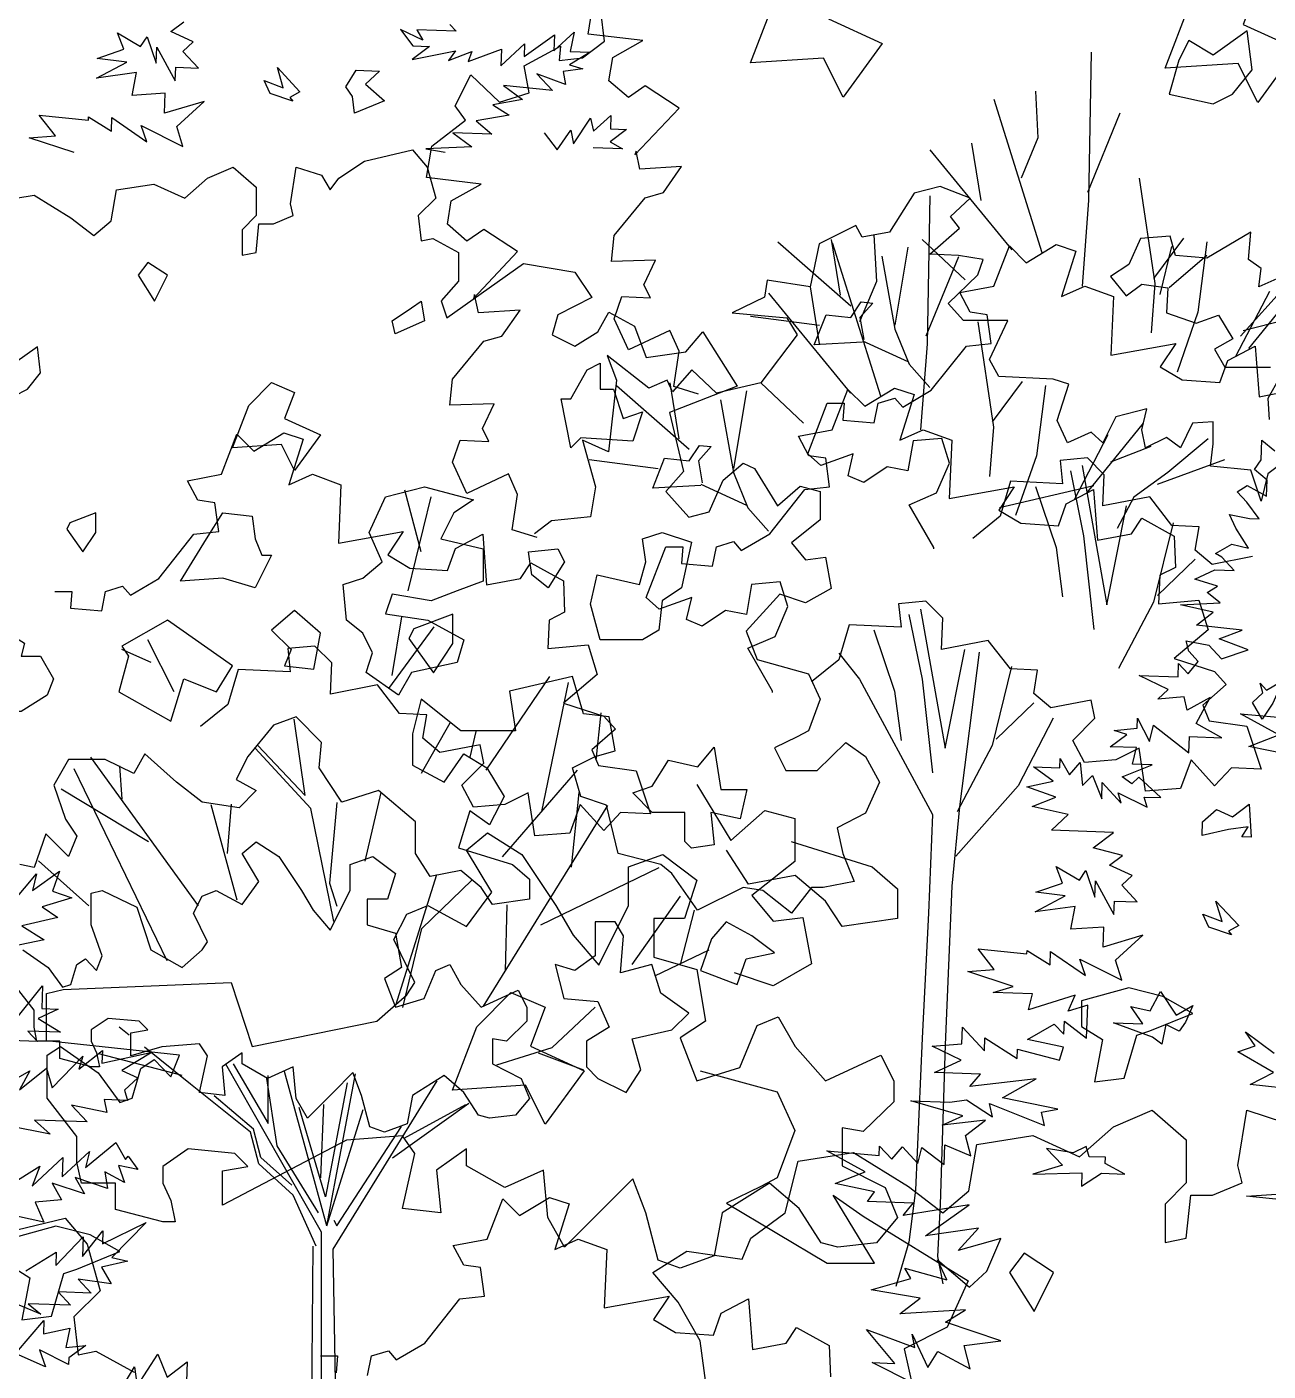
# Model space of a CAD drawing. Header units: inches. Extents: x 11.9 to 85.3, y 21.1 to 37.4.
# Drawn here: x 58.622 to 59.074, y 23.2808 to 23.7703 of the extents above; entities that cross this region are included whole.
import ezdxf

# ---------------------------------------------------------------- set-up
doc = ezdxf.new("R2010")
doc.units = ezdxf.units.IN
doc.header["$MEASUREMENT"] = 0
doc.layers.add('CAY', color=94, linetype='Continuous')
doc.layers.add('CAY-3', color=61, linetype='Continuous')

# ---------------------------------------------------------------- blocks, each defined once
blk = doc.blocks.new('A$C76451831')
at = {"layer": 'CAY'}
for p, q in [((3573, 1752.2), (3604.2, 1765.7)), ((3604.2, 1765.7), (3631.9, 1741.6)), ((3673.8, 1720.9), (3680.9, 1765.7)), ((3680.9, 1765.7), (3711.5, 1755.7)), ((3462.1, 1738), (3507.5, 1745.1)), ((3507.5, 1745.1), (3545.3, 1728)), ((3545.3, 1728), (3573, 1752.2)), ((3455.6, 1700.3), (3462.1, 1738)), ((3631.9, 1741.6), (3631.9, 1706.7)), ((3306.5, 1682.6), (3317.1, 1724.4)), ((3317.1, 1724.4), (3361.9, 1731.5)), ((3361.9, 1731.5), (3406.7, 1703.8)), ((3677.3, 1706.7), (3673.8, 1720.9)), ((3406.7, 1703.8), (3434.4, 1682.6)), ((3631.9, 1706.7), (3614.8, 1689.6)), ((3653.2, 1696.7), (3677.3, 1706.7)), ((3434.4, 1682.6), (3455.6, 1700.3)), ((3631.9, 1661.9), (3635.5, 1696.7)), ((3635.5, 1696.7), (3653.2, 1696.7)), ((3278.8, 1661.9), (3306.5, 1682.6)), ((3614.8, 1689.6), (3614.8, 1658.4)), ((2664.3, 1664.1), (2722.6, 1678.3)), ((2722.6, 1678.3), (2740.3, 1657)), ((3271.7, 1644.8), (3278.8, 1661.9)), ((3614.8, 1658.4), (3631.9, 1661.9)), ((2740.3, 1657), (2750.9, 1619.3)), ((3199.2, 1634.2), (3226.9, 1651.3)), ((3226.9, 1651.3), (3271.7, 1644.8)), ((3219.8, 1610), (3199.2, 1634.2)), ((2750.9, 1619.3), (2729.7, 1598.1)), ((3237.5, 1578.7), (3219.8, 1610)), ((2729.7, 1598.1), (2733.2, 1567.4)), ((2733.2, 1567.4), (2747.4, 1570.3)), ((2747.4, 1570.3), (2778.6, 1553.2)), ((3244, 1530.4), (3237.5, 1578.7)), ((4525.1, 1393.7), (4535.8, 1401.5)), ((4751.5, 1399.4), (4756.7, 1393.8)), ((4487, 1379.2), (4482, 1392.5)), ((4482, 1392.5), (4500.7, 1381.4)), ((4500.7, 1381.4), (4505.9, 1389.4)), ((4505.9, 1389.4), (4513.4, 1367.9)), ((4543.4, 1385.4), (4525.1, 1393.7)), ((4535, 1377.5), (4543.4, 1385.4)), ((4711.4, 1395.4), (4721.4, 1381.9)), ((4729.7, 1386.6), (4711.4, 1395.4)), ((4724.6, 1394.9), (4729.7, 1386.6)), ((4756.7, 1393.8), (4724.6, 1394.9)), ((4811.7, 1373.3), (4836.3, 1391)), ((4835.9, 1377.9), (4852.3, 1393.2)), ((4836.3, 1391), (4835.9, 1377.9)), ((4852.3, 1393.2), (4849, 1377.4)), ((4465.5, 1371.8), (4487, 1379.2)), ((4513.4, 1367.9), (4513.8, 1381)), ((4513.8, 1381), (4528.7, 1353.7)), ((4547.7, 1363.9), (4535, 1377.5)), ((4735, 1381.4), (4721, 1371)), ((4721, 1371), (4756.1, 1378)), ((4721.4, 1381.9), (4735, 1381.4)), ((4756.1, 1378), (4750.4, 1370)), ((4750.4, 1370), (4769.3, 1377.5)), ((4766.3, 1369.4), (4793.3, 1379.4)), ((4769.3, 1377.5), (4766.3, 1369.4)), ((4792.9, 1365.8), (4812.1, 1383.7)), ((4793.3, 1379.4), (4792.9, 1365.8)), ((4812.1, 1383.7), (4811.7, 1373.3)), ((4865.3, 1376.9), (4848.6, 1366.6)), ((4849, 1377.4), (4865.3, 1376.9)), ((4464.9, 1355.9), (4489.4, 1368.7)), ((4489.4, 1368.7), (4465.5, 1371.8)), ((4528.7, 1353.7), (4529.1, 1364.6)), ((4529.1, 1364.6), (4547.7, 1363.9)), ((4859.4, 1363.5), (4843.5, 1361.3)), ((4848.6, 1366.6), (4859.4, 1363.5)), ((4497.2, 1360.3), (4464.9, 1355.9)), ((4493.9, 1341.8), (4497.2, 1360.3)), ((4822.1, 1359.3), (4834.8, 1345.7)), ((4845.4, 1350.8), (4822.1, 1359.3)), ((4843.5, 1361.3), (4845.4, 1350.8)), ((4520.7, 1343.6), (4493.9, 1341.8)), ((4520.1, 1327.3), (4520.7, 1343.6)), ((4834.8, 1345.7), (4795, 1349.9)), ((4795, 1349.9), (4810.5, 1338.4)), ((4552.2, 1337), (4520.1, 1327.3)), ((4530.1, 1316.5), (4552.2, 1337)), ((4810.5, 1338.4), (4786.3, 1334.3)), ((4786.3, 1334.3), (4799.6, 1325.7)), ((4431.5, 1309.1), (4418.5, 1325.8)), ((4418.5, 1325.8), (4458.3, 1321.7)), ((4458.3, 1321.7), (4458.4, 1324.4)), ((4458.4, 1324.4), (4477, 1312.9)), ((4477, 1312.9), (4477.4, 1323.8)), ((4477.4, 1323.8), (4505.7, 1304.2)), ((4799.6, 1325.7), (4772.7, 1321.2)), ((4772.7, 1321.2), (4785.5, 1310.3)), ((4851.8, 1302.5), (4865.7, 1323.4)), ((4865.7, 1323.4), (4868.1, 1312.9)), ((4868.1, 1312.9), (4882.1, 1325.5)), ((4882.1, 1325.5), (4881.7, 1314.6)), ((4410.2, 1307.5), (4431.5, 1309.1)), ((4501.2, 1317.5), (4535, 1300.5)), ((4505.7, 1304.2), (4501.2, 1317.5)), ((4535, 1300.5), (4530.1, 1316.5)), ((4753.8, 1311.4), (4769.3, 1300)), ((4785.5, 1310.3), (4753.8, 1311.4)), ((4828.1, 1311.5), (4838.5, 1297.6)), ((4838.5, 1297.6), (4849.5, 1313.5)), ((4849.5, 1313.5), (4851.8, 1302.5)), ((4894.8, 1314.2), (4881.4, 1304.2)), ((4881.7, 1314.6), (4894.8, 1314.2)), ((4446.9, 1295.4), (4410.2, 1307.5)), ((4682.3, 1288.4), (4721.2, 1297.8)), ((4721.2, 1297.8), (4733, 1283.7)), ((4769.3, 1300), (4732.1, 1298.6)), ((4732.1, 1298.6), (4747.8, 1295.7)), ((4891.6, 1298.4), (4867.6, 1299.3)), ((4881.4, 1304.2), (4891.6, 1298.4)), ((4661.5, 1274.6), (4682.3, 1288.4)), ((4554.9, 1274.6), (4575.8, 1283.7)), ((4575.8, 1283.7), (4594.3, 1267.5)), ((4622.2, 1253.8), (4626.9, 1283.7)), ((4626.9, 1283.7), (4647.3, 1277)), ((4647.3, 1277), (4654.4, 1265.2)), ((4733, 1283.7), (4740.1, 1258.5)), ((4476.7, 1240), (4481, 1265.2)), ((4481, 1265.2), (4511.3, 1269.9)), ((4511.3, 1269.9), (4536.5, 1258.5)), ((4536.5, 1258.5), (4554.9, 1274.6)), ((4594.3, 1267.5), (4594.3, 1244.3)), ((4654.4, 1265.2), (4661.5, 1274.6)), ((4384.3, 1256.1), (4414.2, 1260.8)), ((4414.2, 1260.8), (4444.1, 1242.4)), ((4740.1, 1258.5), (4725.9, 1244.3)), ((4594.3, 1244.3), (4582.9, 1232.9)), ((4608.4, 1237.6), (4624.5, 1244.3)), ((4624.5, 1244.3), (4622.2, 1253.8)), ((4725.9, 1244.3), (4728.3, 1223.9)), ((4444.1, 1242.4), (4462.6, 1228.2)), ((4462.6, 1228.2), (4476.7, 1240)), ((4582.9, 1232.9), (4582.9, 1212.1)), ((4594.3, 1214.4), (4596.6, 1237.6)), ((4596.6, 1237.6), (4608.4, 1237.6)), ((4728.3, 1223.9), (4737.7, 1225.8)), ((4737.7, 1225.8), (4758.6, 1214.4)), ((4582.9, 1212.1), (4594.3, 1214.4)), ((4758.6, 1214.4), (4758.6, 1191.2)), ((5192.6, 1187), (5205.3, 1219.7)), ((5205.3, 1219.7), (5219, 1206)), ((5219, 1206), (5243.2, 1220.8)), ((5243.2, 1220.8), (5259.1, 1215.5)), ((5259.1, 1215.5), (5247.5, 1178.6)), ((4749.1, 1161.4), (4811.2, 1205.4)), ((4811.2, 1205.4), (4852.9, 1198.3)), ((4758.6, 1191.2), (4744.4, 1175.1)), ((4852.9, 1198.3), (4866.7, 1177.9)), ((4866.7, 1177.9), (4839.1, 1163.7)), ((5165.2, 1181.8), (5192.6, 1187)), ((5173.6, 1165.9), (5165.2, 1181.8)), ((5247.5, 1178.6), (5266.4, 1187)), ((5266.4, 1187), (5289.7, 1178.6)), ((5289.7, 1178.6), (5287.5, 1131.1)), ((4744.4, 1175.1), (4749.1, 1161.4)), ((4839.1, 1163.7), (4834.4, 1147.6)), ((4871.4, 1149.9), (4880.4, 1166.1)), ((4880.4, 1166.1), (4901.2, 1154.7)), ((5187.3, 1163.8), (5173.6, 1165.9)), ((5190.5, 1140.6), (5187.3, 1163.8)), ((4834.4, 1147.6), (4852.9, 1138.5)), ((4852.9, 1138.5), (4871.4, 1149.9)), ((4901.2, 1154.7), (4910.7, 1129.1)), ((4942.9, 1133.8), (4956.7, 1149.9)), ((4956.7, 1149.9), (4984.6, 1105.9)), ((5142, 1102.7), (5170.5, 1138.5)), ((5170.5, 1138.5), (5190.5, 1140.6)), ((5287.5, 1131.1), (5340.3, 1140.6)), ((5340.3, 1140.6), (5327.6, 1121.6)), ((5382.5, 1126.9), (5404.6, 1138.5)), ((5404.6, 1138.5), (5407.8, 1097.4)), ((4910.7, 1129.1), (4942.9, 1133.8)), ((5376.1, 1109), (5382.5, 1126.9)), ((5327.6, 1121.6), (5345.5, 1111.1)), ((4984.6, 1105.9), (4929.6, 1084.7)), ((5118.8, 1089), (5142, 1102.7)), ((5345.5, 1111.1), (5376.1, 1109)), ((5407.8, 1097.4), (5435.2, 1102.7)), ((5057.6, 1092.1), (5071.3, 1092.1)), ((5071.3, 1092.1), (5070.3, 1078.4)), ((5095.6, 1076.3), (5098.8, 1092.1)), ((5098.8, 1092.1), (5112.5, 1096.3)), ((5112.5, 1096.3), (5118.8, 1089)), ((4929.6, 1084.7), (4941, 1036.7)), ((5070.3, 1078.4), (5095.6, 1076.3)), ((5409.5, 1046.3), (5410, 1062.2)), ((5410, 1062.2), (5420.6, 1053.6)), ((5268.6, 1047.8), (5246.4, 1045.7)), ((5282.3, 1034.1), (5268.6, 1047.8)), ((4941, 1036.7), (4926.8, 1020.6)), ((4973.2, 1029.6), (4989.3, 1043.4)), ((4989.3, 1043.4), (4998.7, 1039.1)), ((4998.7, 1039.1), (5017.2, 1008.8)), ((5246.4, 1045.7), (5248.5, 1026.7)), ((5404.2, 1038.3), (5409.5, 1046.3)), ((5414.3, 1029.8), (5404.2, 1038.3)), ((4961.8, 1004.1), (4973.2, 1029.6)), ((5206.3, 1028.8), (5197.9, 1000.4)), ((5248.5, 1026.7), (5206.3, 1028.8)), ((5281.2, 1008.8), (5282.3, 1034.1)), ((5390, 1020.2), (5398.3, 1025.4)), ((5398.3, 1025.4), (5413.9, 1016.7)), ((5413.9, 1016.7), (5414.3, 1029.8)), ((4728.3, 971.5), (4715.1, 1021.6)), ((4717.8, 939.8), (4736.3, 1016.3)), ((4926.8, 1020.6), (4945.3, 999.7)), ((5017.2, 1008.8), (5035.7, 1024.9)), ((5035.7, 1024.9), (5051.8, 1020.6)), ((5051.8, 1020.6), (5051.8, 997.4)), ((5273.8, 1025), (5197.2, 1007.3)), ((5319.2, 1016.2), (5281.2, 1008.8)), ((5337.1, 993), (5319.2, 1016.2)), ((5397.8, 1011.8), (5390, 1020.2)), ((4945.3, 999.7), (4961.8, 1004.1)), ((5407.8, 998.3), (5397.8, 1011.8)), ((5051.8, 997.4), (5028.6, 978.9)), ((5197.9, 1000.4), (5175.7, 982.4)), ((5359.3, 991.9), (5337.1, 993)), ((5389, 990.8), (5383.9, 1001.9)), ((5383.9, 1001.9), (5400.1, 998.6)), ((5400.1, 998.6), (5407.8, 998.3)), ((5356.1, 972.9), (5359.3, 991.9)), ((5399.3, 974.6), (5389, 990.8)), ((5028.6, 978.9), (5040, 965.1)), ((5369.8, 961.3), (5356.1, 972.9)), ((5372.4, 970.1), (5385.8, 977.8)), ((5385.8, 977.8), (5399.3, 974.6)), ((5040, 965.1), (5056.1, 967.1)), ((5056.1, 967.1), (5060.8, 941.9)), ((5402.5, 967.7), (5369.8, 961.3)), ((5377.7, 967.2), (5372.4, 970.1)), ((5387.7, 956.4), (5377.7, 967.2)), ((5355.8, 949.4), (5371.9, 957)), ((5374.2, 943.7), (5355.8, 949.4)), ((5371.9, 957), (5387.7, 956.4)), ((5060.8, 941.9), (5040, 930.1)), ((5365.8, 938.6), (5374.2, 943.7)), ((5376.4, 930.1), (5365.8, 938.6)), ((5019.2, 937.2), (4991.7, 907.3)), ((5040, 930.1), (5019.2, 937.2)), ((5344.2, 928.5), (5376.4, 930.1)), ((5370.7, 922.5), (5344.2, 928.5)), ((4704.6, 871.1), (4712.5, 918.7)), ((5357.2, 912.1), (5370.7, 922.5)), ((4701.9, 860.6), (4738.9, 910.7)), ((4991.7, 907.3), (5000.7, 884.1)), ((5394.2, 908.1), (5357.2, 912.1)), ((5375.4, 901.1), (5394.2, 908.1)), ((4527.8, 857.9), (4506.6, 900.2)), ((5351, 891), (5348.6, 899.3)), ((5348.6, 899.3), (5367.1, 895.9)), ((5367.1, 895.9), (5377.5, 884.7)), ((5399.1, 892.1), (5375.4, 901.1)), ((4509.3, 881.7), (4485.5, 892.2)), ((5000.7, 884.1), (5042.4, 872.7)), ((5358.4, 882.6), (5351, 891)), ((5377.5, 884.7), (5399.1, 892.1)), ((5042.4, 872.7), (5051.8, 851.9)), ((5342.1, 870.1), (5342.5, 880.9)), ((5342.5, 880.9), (5350.4, 872.5)), ((5350.4, 872.5), (5358.4, 882.6)), ((4781, 794.5), (4832.5, 870.4)), ((4850.9, 870.4), (4799.8, 858.6)), ((4826.2, 761), (4847.8, 865.6)), ((4860, 840.1), (4850.9, 870.4)), ((5310.5, 871.2), (5342.1, 870.1)), ((5334.1, 859.9), (5310.5, 871.2)), ((4728.3, 851.9), (4721.2, 824)), ((4760.5, 826.3), (4728.3, 851.9)), ((4799.8, 858.6), (4804.6, 826.3)), ((5051.8, 851.9), (5042.4, 826.3)), ((5325.6, 852), (5334.1, 859.9)), ((5347, 854), (5325.6, 852)), ((5349.4, 843.1), (5347, 854)), ((5368.3, 853.3), (5349.4, 843.1)), ((5356.7, 832.4), (5368.3, 853.3)), ((4880.8, 837.7), (4860, 840.1)), ((4870.1, 802.5), (4874.1, 840.9)), ((4608.4, 831), (4587.6, 805.5)), ((4626.9, 837.7), (4608.4, 831)), ((4634, 774), (4625.3, 835.7)), ((4647.3, 816.9), (4626.9, 837.7)), ((4728.6, 791.9), (4751.7, 832.8)), ((4885.5, 810.2), (4880.8, 837.7)), ((5309, 828.6), (5309.3, 836.7)), ((5309.3, 836.7), (5319, 817.8)), ((5319, 817.8), (5322.2, 830.9)), ((5322.2, 830.9), (5350.9, 808.5)), ((5377.6, 820.8), (5356.7, 832.4)), ((4721.2, 824), (4721.2, 798.4)), ((4804.6, 826.3), (4760.5, 826.3)), ((4768, 805.1), (4772.9, 825.9)), ((5033.3, 821.6), (5014.8, 812.5)), ((5042.4, 826.3), (5033.3, 821.6)), ((5287.1, 813.5), (5300.6, 823.4)), ((5290.3, 826.5), (5309, 828.6)), ((5300.6, 823.4), (5290.3, 826.5)), ((5350.9, 808.5), (5351.3, 821.7)), ((5351.3, 821.7), (5377.6, 820.8)), ((4504.2, 807.8), (4495.2, 791.7)), ((4529.8, 784.6), (4504.2, 807.8)), ((4638.7, 763.4), (4593.5, 812.2)), ((4595.8, 814.5), (4634, 774)), ((4645.4, 796.4), (4647.3, 816.9)), ((4746.8, 784.6), (4762.9, 807.8)), ((4762.9, 807.8), (4781.4, 796.4)), ((4869.4, 805.5), (4885.5, 810.2)), ((5014.8, 812.5), (5023.9, 794.1)), ((5049.4, 794.1), (5072.6, 816.9)), ((5072.6, 816.9), (5088.7, 805.5)), ((5308.4, 812.7), (5287.1, 813.5)), ((5305.2, 799.3), (5308.4, 812.7)), ((4442.1, 803.1), (4430.3, 782.3)), ((4472, 803.1), (4442.1, 803.1)), ((4547.7, 684.5), (4460.2, 805.1)), ((4495.2, 791.7), (4472, 803.1)), ((4485.8, 770.9), (4483.8, 797.9)), ((4587.6, 805.5), (4578.1, 787)), ((4663.8, 768.5), (4645.4, 796.4)), ((4721.2, 798.4), (4746.8, 784.6)), ((4781.4, 796.4), (4795.5, 773.2)), ((4850.9, 796.4), (4869.4, 805.5)), ((4857.6, 773.2), (4850.9, 796.4)), ((5088.7, 805.5), (5100.1, 784.6)), ((5240.9, 785.6), (5224.9, 797.1)), ((5224.9, 797.1), (5246.2, 796.3)), ((5246.2, 796.3), (5246.5, 804)), ((5246.5, 804), (5254.2, 790.6)), ((5254.2, 790.6), (5262.7, 800.7)), ((5262.7, 800.7), (5264.7, 782.1)), ((5296.7, 789.1), (5321.1, 798.7)), ((5321.1, 798.7), (5305.2, 799.3)), ((4522.3, 639.8), (4446.8, 795.6)), ((4578.1, 787), (4594.3, 777.9)), ((4794.3, 724.1), (4854.9, 794.5)), ((5023.9, 794.1), (5049.4, 794.1)), ((5219.4, 781), (5240.9, 785.6)), ((5264.7, 782.1), (5272.7, 790)), ((5272.7, 790), (5280.2, 771.1)), ((5304.7, 783.4), (5296.7, 789.1)), ((5310.3, 788.7), (5304.7, 783.4)), ((5328.3, 772.2), (5310.3, 788.7)), ((4430.3, 782.3), (4439.8, 754.7)), ((4507, 736.3), (4436.2, 779.1)), ((4550.6, 768.5), (4529.8, 784.6)), ((4594.3, 777.9), (4580.5, 763.8)), ((4693.7, 777.9), (4663.8, 768.5)), ((4682.7, 720.5), (4695.7, 776.4)), ((4723.6, 752.4), (4693.7, 777.9)), ((4850.1, 715.8), (4856.4, 776.4)), ((4951.7, 782.9), (4979.4, 737.5)), ((5100.1, 784.6), (5088.7, 759.5)), ((5243.1, 772.4), (5219.4, 781)), ((5280.2, 771.1), (5280.7, 784.3)), ((5280.7, 784.3), (5296, 767.8)), ((5296, 767.8), (5293.5, 776.1)), ((5293.5, 776.1), (5317.1, 764.4)), ((4580.5, 763.8), (4550.6, 768.5)), ((4579.1, 689), (4557.9, 766.3)), ((4571.1, 726.8), (4574.5, 766.9)), ((4657.5, 671.8), (4638.7, 763.4)), ((4659.9, 768.1), (4654, 702.8)), ((4778.7, 602.9), (4879.6, 765.8)), ((4795.5, 773.2), (4783.7, 750)), ((4878.5, 766.1), (4857.6, 773.2)), ((4887.9, 726.8), (4878.5, 766.1)), ((5223.8, 764.9), (5243.1, 772.4)), ((5253, 758.5), (5223.8, 764.9)), ((5314.7, 772.6), (5328.3, 772.2)), ((5317.1, 764.4), (5314.7, 772.6)), ((4439.8, 754.7), (4448.8, 741)), ((4767.6, 761.4), (4758.6, 731.5)), ((4783.7, 750), (4767.6, 761.4)), ((4979.4, 737.5), (5007.1, 761.7)), ((5007.1, 761.7), (5031.3, 755.2)), ((5031.3, 755.2), (5031.3, 720.4)), ((5088.7, 759.5), (5065.6, 747.7)), ((5239.5, 745.8), (5253, 758.5)), ((4423.7, 742.9), (4414.2, 715.4)), ((4430.3, 736.3), (4423.7, 742.9)), ((4723.6, 726.8), (4723.6, 752.4)), ((5065.6, 747.7), (5070.3, 726.8)), ((5289.7, 744), (5239.5, 745.8)), ((5273.4, 731.5), (5289.7, 744)), ((4442.1, 724.5), (4430.3, 736.3)), ((4448.8, 741), (4442.1, 724.5)), ((4758.6, 731.5), (4802.2, 717.8)), ((5297.2, 725.2), (5273.4, 731.5)), ((4458.8, 684.4), (4417.8, 720.8)), ((4735.4, 708.3), (4723.6, 726.8)), ((4922.5, 717.8), (4887.9, 726.8)), ((5031.3, 720.4), (4996.5, 692.7)), ((5070.3, 726.8), (5079.3, 704)), ((5286.5, 717.4), (5297.2, 725.2)), ((4414.2, 715.4), (4402.8, 717.8)), ((4707.6, 603.7), (4740.9, 709.9)), ((4760.5, 713.1), (4735.4, 708.3)), ((4777, 699.3), (4760.5, 713.1)), ((4802.2, 717.8), (4816, 706)), ((4825.4, 669), (4921.3, 715.4)), ((4931.5, 710.7), (4922.5, 717.8)), ((4952.3, 680.8), (4931.5, 710.7)), ((5248.4, 702.9), (5243.4, 716.2)), ((5243.4, 716.2), (5262.1, 705.1)), ((5262.1, 705.1), (5267.3, 713.1)), ((5267.3, 713.1), (5274.7, 691.5)), ((5304.8, 709.1), (5286.5, 717.4)), ((5296.4, 701.2), (5304.8, 709.1)), ((4654, 702.8), (4659.9, 684)), ((4728.7, 665.9), (4769.2, 705.2)), ((4786.1, 685.5), (4777, 699.3)), ((4816, 706), (4816, 689.9)), ((4989.3, 699.3), (4952.3, 680.8)), ((5005.4, 696.9), (4989.3, 699.3)), ((5044.7, 699.3), (5028.6, 678.5)), ((5054.2, 699.3), (5044.7, 699.3)), ((5079.3, 704), (5054.2, 699.3)), ((5226.8, 695.5), (5248.4, 702.9)), ((5274.7, 691.5), (5275.2, 704.7)), ((5275.2, 704.7), (5290.1, 677.4)), ((5309, 687.6), (5296.4, 701.2)), ((4816, 689.9), (4786.1, 685.5)), ((4899.3, 636.8), (4938.6, 692.2)), ((4996.5, 692.7), (5013.6, 672)), ((5028.6, 678.5), (5005.4, 696.9)), ((5226.3, 679.6), (5250.7, 692.4)), ((5250.7, 692.4), (5226.8, 695.5)), ((5290.1, 677.4), (5290.5, 688.3)), ((5290.5, 688.3), (5309, 687.6)), ((4796.7, 631.7), (4797.9, 685.1)), ((4938.6, 636.8), (4950, 680.8)), ((5258.6, 683.9), (5226.3, 679.6)), ((5255.2, 665.5), (5258.6, 683.9)), ((4713.4, 601.8), (4728.7, 665.9)), ((5013.6, 672), (5037.8, 675)), ((5037.8, 675), (5044.9, 637.2)), ((5282, 667.2), (5255.2, 665.5)), ((5281.5, 650.9), (5282, 667.2)), ((5313.5, 660.7), (5281.5, 650.9)), ((5291.5, 640.2), (5313.5, 660.7)), ((4917.8, 627.7), (4961.8, 648.6)), ((5179.9, 649.5), (5219.6, 645.4)), ((5192.9, 632.7), (5179.9, 649.5)), ((5219.6, 645.4), (5219.7, 648.1)), ((5219.7, 648.1), (5238.4, 636.6)), ((5238.4, 636.6), (5238.7, 647.4)), ((5238.7, 647.4), (5267.1, 627.9)), ((5044.9, 637.2), (5013.6, 619.5)), ((5171.6, 631.2), (5192.9, 632.7)), ((5262.5, 641.2), (5296.4, 624.1)), ((5267.1, 627.9), (5262.5, 641.2)), ((5296.4, 624.1), (5291.5, 640.2)), ((5013.6, 619.5), (4982.4, 630.1)), ((5208.3, 619), (5171.6, 631.2)), ((5192.3, 614.2), (5208.3, 619)), ((5224, 613.1), (5192.3, 614.2)), ((5220.8, 600), (5224, 613.1)), ((5258.8, 611.8), (5220.8, 600)), ((5252.9, 598.9), (5258.8, 611.8)), ((4834.4, 569.5), (4869.4, 602.2)), ((5268.9, 603.8), (5252.9, 598.9)), ((5268, 577.1), (5268.9, 603.8)), ((5249.5, 580.4), (5249.9, 590.8)), ((5249.9, 590.8), (5268, 577.1)), ((4491.5, 579.5), (4483.4, 586)), ((5166.8, 572.4), (5167.3, 586)), ((5167.3, 586), (5185.2, 566.8)), ((5219.9, 576), (5241.7, 588.4)), ((5241.7, 588.4), (5249.5, 580.4)), ((4541.2, 539.6), (4503.7, 569.7)), ((4789.6, 555.4), (4834.4, 569.5)), ((5142.7, 570.6), (5166.8, 572.4)), ((5166.3, 559.3), (5142.7, 570.6)), ((5185.2, 566.8), (5185.5, 577.2)), ((5185.5, 577.2), (5211.7, 560.4)), ((5211.7, 560.4), (5212, 568.1)), ((5212, 568.1), (5246.1, 559.2)), ((5249.2, 569.6), (5219.9, 576)), ((5246.1, 559.2), (5249.2, 569.6)), ((4534.5, 546.7), (4466.9, 564.4)), ((4575.8, 556.2), (4604.1, 507.8)), ((4823, 565.2), (4860, 551.4)), ((5144.7, 549.2), (5166.3, 559.3)), ((4647.3, 419.7), (4569.9, 556)), ((4604.1, 507.8), (4604.1, 546.7)), ((4651.6, 424.8), (4617.3, 549.9)), ((4651.6, 424.8), (4675, 548.1)), ((5181.8, 547.9), (5144.7, 549.2)), ((5173.3, 537.8), (5181.8, 547.9)), ((4589.9, 500.7), (4541.2, 539.6)), ((4602.9, 544.4), (4611.2, 489.7)), ((4668.2, 540.8), (4650.5, 448.4)), ((4656.8, 405.9), (4741.3, 542.4)), ((5227, 544), (5173.3, 537.8)), ((5199.7, 528.7), (5227, 544)), ((4592.3, 503.1), (4560.4, 530.2)), ((4705.1, 479.9), (4766.8, 524.3)), ((5125.3, 526.3), (5157, 525.2)), ((5167.5, 513.9), (5125.3, 526.3)), ((5157, 525.2), (5170.6, 527)), ((5170.6, 527), (5191.5, 513.1)), ((5189.1, 524.1), (5233.8, 506.2)), ((5191.5, 513.1), (5189.1, 524.1)), ((5244.7, 519.4), (5199.7, 528.7)), ((4650.5, 448.4), (4629.2, 520.8)), ((4646.9, 463.7), (4649.3, 523.1)), ((4651.6, 424.8), (4681.2, 519.2)), ((4714.5, 496), (4764.5, 523.1)), ((5150.9, 506.4), (5167.5, 513.9)), ((5231.5, 517.1), (5244.7, 519.4)), ((5233.8, 506.2), (5231.5, 517.1)), ((4598.2, 480.3), (4592.3, 503.1)), ((4659.9, 424.8), (4712.2, 505.4)), ((5185.9, 510.6), (5150.9, 506.4)), ((5169.6, 498), (5185.9, 510.6)), ((4596.6, 475.1), (4589.9, 500.7)), ((5174, 481.5), (5169.6, 498)), ((4623.3, 457.8), (4598.2, 480.3)), ((4611.2, 489.7), (4644.6, 435.4)), ((5057.3, 485.6), (5099.7, 481.8)), ((5088.4, 468.6), (5057.3, 485.6)), ((5099.7, 481.8), (5100, 489.5)), ((5100, 489.5), (5110.1, 478.8)), ((5110.1, 478.8), (5118.6, 488.9)), ((5118.6, 488.9), (5131.2, 475.3)), ((5131.2, 475.3), (5134.4, 488.3)), ((5134.4, 488.3), (5152.5, 474.6)), ((5152.5, 474.6), (5153.1, 490.4)), ((5153.1, 490.4), (5174, 481.5)), ((4624.5, 449.6), (4596.6, 475.1)), ((5064.1, 459.1), (5088.4, 468.6)), ((5096, 452.5), (5064.1, 459.1)), ((4643, 408.3), (4624.5, 449.6)), ((5062.5, 449.6), (5086.7, 432.5)), ((5090.3, 444.6), (5096, 452.5)), ((5127.4, 443.3), (5090.3, 444.6)), ((5119.3, 433.1), (5127.4, 443.3)), ((5172.7, 441.7), (5119.3, 433.1)), ((5137.3, 416.6), (5172.7, 441.7)), ((4657.5, 429.5), (4659.9, 424.8)), ((4647.3, 135.4), (4647.3, 419.7)), ((5180.2, 422.8), (5137.3, 416.6)), ((5163.7, 404.8), (5180.2, 422.8)), ((5198.4, 414.5), (5163.7, 404.8)), ((5187.1, 388.1), (5198.4, 414.5)), ((4638.3, 140.1), (4640.6, 408.3)), ((4661.5, 135.4), (4656.8, 405.9)), ((5154.7, 381.1), (5147.1, 397.2)), ((5147.1, 397.2), (5173, 375)), ((5093.2, 372.8), (5125.3, 382.1)), ((5120.6, 390.5), (5154.7, 381.1)), ((5125.3, 382.1), (5120.6, 390.5)), ((5173, 375), (5187.1, 388.1)), ((5132.9, 366), (5093.2, 372.8)), ((5171.9, 380.3), (5154.8, 342.6)), ((5116.6, 353.4), (5132.9, 366)), ((5169.7, 356.6), (5116.6, 353.4)), ((5153.5, 346.7), (5169.7, 356.6)), ((5112.4, 313.2), (5089.4, 340.8)), ((5089.4, 340.8), (5128.7, 326.2)), ((5154.8, 342.6), (5120.1, 324.9)), ((5198.3, 331.5), (5153.5, 346.7)), ((5126.4, 336.8), (5139.1, 310)), ((5128.7, 326.2), (5126.4, 336.8)), ((5168.7, 327.6), (5198.3, 331.5)), ((5173.5, 308.8), (5168.7, 327.6)), ((5120.1, 324.9), (5127.1, 293.6)), ((5139.1, 310), (5147.2, 322.9)), ((5147.2, 322.9), (5173.5, 308.8)), ((5093.9, 313.9), (5112.4, 313.2)), ((5127.7, 296.8), (5093.9, 313.9))]:
    blk.add_line(p, q, dxfattribs=at)
for points in [[(4953.2, 1099.5), (4933.2, 1105.8), (4937.4, 1134.3), (4930, 1151.2), (4896.3, 1135.4), (4884.7, 1160.7), (4891, 1178.6), (4914.2, 1177.5), (4908.9, 1188.1), (4918.4, 1208.1), (4882.5, 1207.1), (4884.7, 1228.2), (4910, 1258.8), (4924.7, 1263), (4939.5, 1284.1), (4905.7, 1282), (4902.6, 1296.7), (4901.5, 1293.6), (4937.4, 1331.5), (4910, 1349.5), (4896.3, 1340), (4880.4, 1353.7), (4883.6, 1372.7), (4907.9, 1386.4), (4863.6, 1391.6), (4867.8, 1417)], [(530, 749.3), (509.9, 755.6), (514.2, 784.1), (506.8, 800.9), (473, 785.1), (461.4, 810.4), (467.7, 828.4), (490.9, 827.3), (485.7, 837.9), (495.2, 857.9), (459.3, 856.8), (461.4, 877.9), (486.7, 908.5), (501.5, 912.7), (516.3, 933.8), (482.5, 931.7), (479.3, 946.5), (478.3, 943.3), (514.2, 981.3), (486.7, 999.2), (473, 989.7), (457.2, 1003.4), (460.4, 1022.4), (484.6, 1036.1), (440.3, 1041.4), (444.5, 1066.7), (472, 1087.8), (463.5, 1099.4), (476.2, 1124.7), (499.4, 1102.6), (523.6, 1110), (519.4, 1132.1), (549, 1147.9), (547.9, 1136.3), (566.9, 1138.4), (584.8, 1152.1), (581.7, 1176.4)], [(5271.7, 1376.9), (5269.6, 1256.6), (5264.3, 1187)], [(5226.4, 1345.2), (5228.5, 1307.3), (5214.8, 1274.6)], [(5192.6, 1338.9), (5231.6, 1214.5)], [(5294.9, 1327.3), (5268.6, 1263)], [(5140.9, 1297.8), (5207.4, 1216.6)], [(5174.7, 1303.1), (5182.1, 1256.6)], [(5310.7, 1274.6), (5323.4, 1189.1), (5320.2, 1149.1)], [(5017.5, 1222.9), (5076.6, 1171.2)], [(5060.8, 1225), (5068.2, 1179.7)], [(5134.6, 1225), (5169.4, 1192.3)], [(5346.6, 1226.1), (5322.3, 1193.4)], [(5365.6, 1222.9), (5358.2, 1165.9), (5341.3, 1117.4)], [(1145, 210.9), (1105.3, 215), (1158.5, 218.6)], [(1148.2, 301.4), (1108.5, 305.5), (1127.4, 315.3), (1098.5, 332.2), (1112.3, 337.1), (1104.5, 348.3), (1127.9, 331.1)], [(1139.1, 573.3), (1107.2, 579.8), (1131.5, 589.4), (1100.4, 606.4), (1142.9, 602.6)], [(4396.8, 687.1), (4416.2, 710.4), (4413, 696.9), (4434.9, 712.5), (4429.3, 696.4), (4445, 690.8), (4420.7, 683.5), (4433.6, 674.9), (4404.3, 668.2), (4422.5, 656.7), (4390.1, 650.1)], [(4396.1, 588.3), (4421.2, 619.6), (4420.6, 601), (4433.7, 600.6), (4417.6, 593), (4435.8, 581.9), (4409.1, 582.8), (4416.9, 574.4), (4395.7, 575.2)], [(4388.9, 538.2), (4410.7, 550.6), (4402.4, 535), (4424.3, 552.8), (4428.8, 536.8), (4453.7, 562.3), (4450.6, 551.9), (4469.7, 567.1), (4469.3, 556.7), (4510, 565.7), (4485.4, 550.7), (4498.4, 544.8), (4487.6, 534.8), (4490, 526.5), (4471, 527.2), (4473.4, 516.7), (4444.6, 522.7), (4457.2, 509.1), (4414.7, 510.6), (4427.4, 499.2), (4393.2, 505.9)], [(4394.3, 457.8), (4418.8, 473.3), (4412.8, 457.1), (4437.7, 480.3), (4437.1, 464.5), (4459.1, 485), (4455.9, 472), (4480.7, 492.4), (4488.3, 478.5), (4490.7, 481.2), (4498.5, 470.5), (4482.7, 473.7), (4487.7, 460), (4471.7, 468.7), (4473.9, 455), (4447.5, 464.1), (4455.2, 450.7), (4428.8, 459.3), (4436.5, 445.9), (4415.1, 443.9), (4422.2, 427.8), (4380, 437)], [(4407.7, 388.4), (4432.3, 403.4), (4431.9, 392.6), (4454, 415.8), (4453.4, 400), (4470, 420.7), (4469.7, 410.3), (4505.2, 427.6), (4477.4, 399.1), (4490.4, 396), (4469, 391.3), (4476.7, 377.8), (4450.1, 381.5), (4460.6, 370.2), (4433.8, 371.2), (4443.9, 360.4), (4409.5, 361.6), (4419.6, 353.1), (4391, 365)], [(4400, 322), (4422.2, 348), (4421.8, 337.1), (4443.2, 341.8), (4440, 326.1), (4456.3, 327.8), (4442.4, 317.8), (4442.2, 312.4), (4418.6, 324.1), (4423.6, 310.3), (4397.2, 322.1)], [(4481.7, 287), (4495.6, 310.5), (4497.8, 294.6), (4514.6, 320.8), (4522.1, 301.9), (4538.4, 314.5), (4537.8, 298.6)], [(5101.9, 1211.3), (5112.5, 1152.2), (5124.1, 1123.8), (5140.9, 1104.8)], [(5123, 1218.7), (5112.5, 1155.4)], [(5444.7, 1192.3), (5399.3, 1136.4)], [(5416.2, 1182.8), (5388.8, 1130.1)], [(5086.1, 1141.7), (5047.1, 1139.6), (5056.6, 1163.8), (5076.6, 1161.7), (5085, 1174.4), (5094.5, 1173.3), (5084, 1161.7), (5087.2, 1143.8)], [(4995.4, 1162.8), (5051.3, 1155.4)], [(5086.1, 1142.7), (5123, 1125.9)], [(5144.1, 974), (5144.1, 975), (5124.1, 1009.8), (5146.2, 1019.3), (5156.8, 1043.6), (5150.4, 1063.6), (5127.2, 1061.5), (5123, 1037.3), (5106.1, 1040.4), (5087.2, 1027.8), (5074.5, 1033.1), (5078.7, 1051), (5052.3, 1041.5), (5041.8, 1051), (5057.6, 1092.1)], [(5254.8, 1037.3), (5265.4, 984.5), (5273.8, 908.6)], [(5264.3, 1041.5), (5284.4, 928.6), (5300.2, 1008.8)], [(1139.6, 963.4), (1115.3, 952.8), (1117.4, 967.6), (1106.9, 975), (1109, 997.1), (1073.1, 976), (1047.8, 978.1), (1043.6, 993.9), (1019.3, 991.8), (1009.9, 970.7), (995.1, 961.2), (1007.7, 945.4), (1020.4, 954.9), (1041.5, 951.8), (1040.4, 931.7), (1064.7, 923.3), (1082.6, 929.6), (1094.2, 910.6), (1079.5, 902.2), (1087.9, 887.4), (1124.8, 887.4)], [(1132.2, 879), (1122.7, 862.1), (1123.8, 845.2)], [(1152.2, 823.1), (1122.7, 800.9), (1117.4, 778.8), (1109, 804.1), (1076.3, 807.3), (1078.4, 825.2), (1078.4, 843.1), (1061.5, 842.1), (1052, 822), (1040.4, 830.5), (1023.6, 822), (1020.4, 836.8), (1024.6, 853.7), (999.3, 847.3), (988.8, 826.2), (979.3, 834.7), (960.3, 826.2), (951.8, 844.2), (961.3, 873.7), (948.7, 877.9), (904.4, 880), (897, 893.7), (911.8, 925.4), (875.9, 925.4), (863.3, 939.1), (887.5, 962.3), (891.7, 975), (871.7, 978.1), (848.5, 979.2), (872.7, 1000.3), (865.4, 1009.8), (881.2, 1024.5), (856.9, 1034), (835.8, 1028.7), (815.8, 997.1), (793.6, 992.9), (788.4, 1002.4), (758.8, 987.6), (751.5, 952.8), (716.7, 958.1), (714.5, 944.4), (688.2, 931.7), (732.5, 927.5), (740.9, 913.8), (711.4, 874.8), (675.5, 866.3), (655.5, 885.3), (639.7, 867.4), (635.4, 876.9), (620.7, 870.5), (586.9, 896.9), (594.3, 876.9), (588, 818.9), (566.9, 828.4), (577.4, 790.4), (573.2, 766.1), (541.6, 763), (527.9, 752.4)], [(848.5, 1026.6), (846.4, 906.4), (841.1, 836.8)], [(5226.4, 1024.6), (5243.2, 975), (5248.5, 935)], [(803.1, 995), (805.2, 957), (791.5, 924.3)], [(5338.2, 995.1), (5322.3, 930.7), (5293.9, 877)], [(769.4, 988.7), (808.4, 864.2)], [(1044.7, 985.5), (1035.2, 946.5)], [(871.7, 977.1), (845.3, 912.7)], [(1073.1, 978.1), (1042.6, 951.8)], [(5356.1, 965.6), (5325.5, 936)], [(751.5, 952.8), (758.8, 906.4)], [(1137.5, 953.9), (1100.6, 912.7)], [(717.7, 947.5), (784.2, 866.3)], [(1148, 928.6), (1102.7, 917)], [(887.5, 924.3), (900.2, 838.9), (897, 798.8)], [(594.3, 872.7), (653.4, 821)], [(637.6, 874.8), (644.9, 829.4)], [(711.4, 874.8), (746.2, 842.1)], [(923.4, 875.8), (899.1, 843.1)], [(942.4, 872.7), (935, 815.7), (918.1, 767.2)], [(634.4, 741.9), (648.1, 741.9), (647, 728.2), (672.4, 726.1), (675.5, 741.9), (689.2, 746.1), (695.6, 738.7), (718.8, 752.4), (747.2, 788.3), (767.3, 790.4), (764.1, 813.6), (750.4, 815.7), (742, 831.5), (769.4, 836.8), (782, 869.5), (795.8, 855.8), (820, 870.5), (835.8, 865.3), (824.2, 828.4), (843.2, 836.8), (866.4, 828.4), (864.3, 780.9), (917, 790.4), (904.4, 771.4), (922.3, 760.9), (952.9, 758.7), (959.2, 776.7), (981.4, 788.3), (984.5, 747.1), (1012, 752.4), (1020.4, 765.1), (1046.8, 750.3), (1047.8, 725), (1035.2, 718.7), (1034.1, 695.5), (1066.8, 698.6), (1074.2, 674.4), (1046.8, 651.2), (1079.5, 640.6), (1089, 630.1), (1070, 613.2), (1075.2, 600.5), (1105.8, 596.3), (1117.4, 561.5), (1093.2, 562.6), (1079.5, 547.8), (1060.5, 568.9), (1052, 545.7), (1023.6, 543.6), (1018.3, 578.4), (999.3, 568.9), (974, 566.8), (964.5, 584.7), (982.4, 602.7), (979.3, 617.4), (946.6, 611.1), (932.9, 622.7), (936, 641.7), (913.9, 642.7), (895.9, 665.9), (858, 658.6), (859, 683.9), (845.3, 697.6), (823.2, 695.5), (825.3, 676.5), (783.1, 678.6), (774.7, 650.1), (752.5, 632.2)], [(699.8, 868.4), (689.2, 805.2)], [(678.7, 861.1), (689.2, 802), (700.8, 773.5), (717.7, 754.5)], [(1021.5, 842.1), (976.1, 786.2)], [(993, 832.6), (965.6, 779.8)], [(1074.2, 829.4), (1041.5, 802), (1014.1, 782), (1000.4, 756.6)], [(662.9, 791.4), (623.8, 789.3), (633.3, 813.6), (653.4, 811.5), (661.8, 824.1), (671.3, 823.1), (660.8, 811.5), (663.9, 793.6)], [(1027.8, 823.1), (995.1, 810.4)], [(572.2, 812.5), (628.1, 805.2)], [(1033.1, 792.5), (1087.9, 812.5)], [(662.9, 792.5), (699.8, 775.6)], [(720.9, 623.7), (720.9, 624.8), (700.8, 659.6), (723, 669.1), (733.5, 693.4), (727.2, 713.4), (704, 711.3), (699.8, 687), (682.9, 690.2), (663.9, 677.5), (651.3, 682.8), (655.5, 700.7), (629.1, 691.2), (618.6, 700.7), (634.4, 741.9)], [(4405.2, 648.6), (4425.6, 634.4), (4437.4, 618.3), (4444.1, 620.6), (4448.8, 636.8), (4455.9, 641.5), (4464.9, 632), (4469.6, 643.8), (4460.6, 669), (4460.6, 694.6), (4469.6, 696.9), (4497.6, 683.2), (4509, 648.6), (4534.5, 634.4), (4550.6, 648.6), (4554.9, 655.2), (4543.5, 678.5), (4550.6, 692.2), (4562, 696.9), (4582.9, 685.5), (4596.6, 704), (4582.9, 726.8), (4594.3, 736.3), (4612.7, 724.5), (4631.2, 696.9), (4640.6, 680.8), (4654.4, 664.7), (4670.5, 696.9), (4670.5, 717.8), (4689, 724.5), (4707.5, 710.7), (4700.8, 689.9), (4684.3, 689.9), (4684.3, 669), (4707.5, 662.3), (4712.2, 634.4), (4698.4, 625.4), (4707.5, 602.2), (4730.7, 609.2), (4740.1, 632), (4751.5, 636.8), (4760.5, 620.6), (4777, 602.2), (4806.9, 615.9), (4814, 602.2), (4814, 590.8), (4797.5, 574.6), (4786.1, 576.6), (4786.1, 556.2), (4809.3, 544.4), (4816, 528.2), (4804.6, 514.5), (4783.7, 512.1), (4774.7, 514.5), (4762.9, 533), (4746.8, 546.7), (4721.2, 530.6), (4716.9, 507.4), (4698.4, 500.7), (4686.6, 505), (4679.9, 530.6), (4672.9, 549.1), (4656.8, 533), (4635.9, 512.1), (4626.9, 528.2), (4624.5, 553.8), (4603.7, 544.4), (4582.9, 556.2), (4582.9, 565.2), (4566.7, 553.8), (4569.1, 530.6), (4548.3, 533), (4554.9, 562.8), (4548.3, 572.3), (4518, 569.9), (4492.8, 562.8), (4492.8, 581.3), (4506.6, 583.7), (4499.5, 590.8), (4474.4, 593.1), (4460.6, 583.7), (4460.6, 574.6), (4464.9, 565.2), (4467.3, 553.8), (4460.6, 553.8), (4435.1, 560.5), (4435.1, 574.6), (4416.6, 574.6), (4414.2, 586), (4414.2, 599.8), (4398.1, 620.6)], [(831.6, 687), (842.2, 634.3), (850.6, 558.4)], [(841.1, 691.2), (861.1, 578.4), (877, 658.6)], [(803.1, 674.4), (820, 624.8), (825.3, 584.7)], [(774.7, 655.4), (791.5, 634.3), (850.6, 524.6), (847.4, 444.5), (842.2, 343.2), (836.9, 219.8), (831.6, 177.6), (821.1, 141.8)], [(888.6, 656.4), (872.7, 530.9), (866.4, 466.6), (861.1, 337.9), (856.9, 208.2), (854.8, 166), (859, 143.9)], [(914.9, 644.8), (899.1, 580.5), (870.6, 526.7)], [(932.9, 615.3), (902.3, 585.8)], [(948.7, 602.7), (920.2, 547.8), (869.6, 490.9)]]:
    blk.add_lwpolyline(points, dxfattribs=at)
for points in [[(3524.3, 1634.1), (3500.5, 1649.9), (3488.6, 1634.1), (3508.4, 1602.4)], [(5351.5, 1415.3), (5379.2, 1443), (5406.9, 1431.1), (5395, 1399.4), (5438.6, 1379.6), (5406.9, 1336.1), (5391, 1367.8), (5331.7, 1363.8)], [(4624.2, 1337.2), (4605.8, 1343.3), (4600.8, 1353.9), (4616.4, 1347.9), (4611.6, 1364.4), (4629.9, 1344.7), (4621.6, 1340)], [(4672.4, 1341), (4667.2, 1348.9), (4675.4, 1362.2), (4694.4, 1361.5), (4683.1, 1351), (4698.5, 1337.4), (4674.2, 1327.3)], [(722.8, 1185.8), (750.5, 1213.5), (778.2, 1201.7), (766.3, 1170), (809.9, 1150.2), (778.2, 1106.6), (762.4, 1138.3), (703, 1134.3)], [(4522.5, 1195.9), (4506.6, 1206.4), (4498.7, 1195.9), (4511.9, 1174.8)], [(4720.4, 1169.5), (4728.3, 1174.8), (4731, 1158.9), (4707.2, 1148.4), (4704.6, 1158.9)], [(1109.9, 1128.8), (1106, 1160.5), (1078.3, 1140.7), (1058.5, 1152.6), (1050.5, 1136.7), (1042.6, 1109), (1078.3, 1101.1), (1094.1, 1109)], [(4419.5, 1116.7), (4416.9, 1137.8), (4398.4, 1124.6), (4385.2, 1132.5), (4380, 1122), (4374.7, 1103.5), (4398.4, 1098.2), (4409, 1103.5)], [(4862.9, 1119.3), (4873.5, 1124.6), (4873.5, 1103.5), (4884.1, 1103.5), (4892, 1079.7), (4907.8, 1085), (4899.9, 1061.2), (4857.7, 1063.9), (4849.7, 1055.9), (4841.8, 1095.6), (4849.7, 1095.6)], [(4588.5, 1090.3), (4606.9, 1108.8), (4625.4, 1100.8), (4617.5, 1079.7), (4646.5, 1066.5), (4625.4, 1037.5), (4614.9, 1058.6), (4575.3, 1055.9)], [(4709.9, 855.3), (4683.5, 873.8), (4688.8, 889.6), (4680.8, 905.5), (4667.6, 916), (4665, 945.1), (4680.8, 950.3), (4696.7, 963.5), (4686.1, 987.3), (4699.3, 1016.3), (4731, 1024.3), (4770.6, 1013.7), (4754.7, 1003.1), (4744.2, 982), (4778.5, 974.1), (4778.5, 947.7), (4757.4, 939.8), (4736.3, 931.9), (4704.6, 937.1), (4699.3, 921.3), (4733.6, 916), (4762.7, 900.2), (4757.4, 881.7), (4720.4, 873.8)], [(4443.3, 995.2), (4440.7, 989.9), (4453.9, 971.5), (4464.4, 987.3), (4464.4, 1003.1)], [(4554.1, 982), (4567.3, 1003.1), (4591.1, 1000.5), (4593.7, 982), (4599, 968.8), (4606.9, 968.8), (4593.7, 942.4), (4567.3, 950.3), (4533, 947.7)], [(4865.6, 929.2), (4870.9, 953), (4905.2, 945.1), (4910.4, 963.5), (4907.8, 982), (4923.6, 987.3), (4947.4, 979.4), (4939.5, 942.4), (4923.6, 931.9), (4921, 908.1), (4907.8, 900.2), (4873.5, 900.2)], [(4818.1, 953), (4815.4, 971.5), (4839.2, 974.1), (4844.5, 963.5), (4831.3, 942.4)], [(4562.1, 857.9), (4575.3, 879), (4522.5, 916), (4485.5, 894.9), (4490.8, 887), (4482.9, 857.9), (4525.1, 834.2), (4535.7, 868.5)], [(4641.2, 876.4), (4646.5, 905.5), (4625.4, 923.9), (4606.9, 908.1), (4622.8, 892.2), (4617.5, 879)], [(4403.7, 887), (4419.5, 887), (4430.1, 868.5), (4424.8, 855.3), (4403.7, 842.1), (4372, 842.1), (4358.8, 857.9), (4356.2, 876.4), (4377.3, 876.4), (4380, 892.2), (4385.2, 910.7), (4406.4, 897.5)], [(5402.6, 849.4), (5411, 857.2), (5408.6, 865), (5413.8, 859.4), (5427.2, 867.1), (5418.9, 848.8), (5410.3, 835.9)], [(4915.7, 781.4), (4928.9, 802.5), (4952.7, 797.2), (4965.9, 813), (4971.2, 778.7), (4992.3, 778.7), (4987, 755), (4963.2, 760.2), (4965.9, 733.8), (4947.4, 731.2), (4942.1, 736.5), (4942.1, 760.2), (4915.7, 760.2), (4899.9, 776.1)], [(5401.5, 740.1), (5393.8, 740.4), (5399.1, 748.4), (5383.1, 746.2), (5361.7, 741.5), (5362, 752.4), (5373.3, 762.4), (5386.2, 756.5), (5399.7, 766.9)], [(5385.6, 660.9), (5367.2, 667), (5362.2, 677.6), (5377.8, 671.6), (5372.9, 688.1), (5391.3, 668.4), (5383, 663.7)], [(4892.2, 660), (4885.5, 671.4), (4869.4, 671.4), (4869.4, 643.8), (4852.9, 632), (4836.8, 636.8), (4843.9, 609.2), (4871.4, 606.9), (4880.8, 586), (4862.3, 574.6), (4862.3, 553.8), (4871.4, 544.4), (4894.6, 533), (4906.4, 551.4), (4899.3, 576.6), (4931.5, 583.7), (4945.3, 597.4), (4922.5, 613.6), (4915.4, 636.8), (4889.8, 630.1)], [(4975.5, 671.4), (4963.7, 657.6), (4954.7, 632), (4984.6, 620.6), (4991.7, 641.5), (5014.8, 646.2), (4996.4, 660)], [(5321.5, 577.9), (5289.7, 589.5), (5313.7, 588.6), (5303.8, 602.6), (5319.5, 599.3), (5327.8, 614.9), (5340.7, 595.8), (5354.1, 603.5), (5348.2, 590.1), (5343, 582.6), (5332.3, 588), (5329, 572.2)], [(5270.1, 480.9), (5267.7, 489.1), (5257.1, 484.1), (5235.4, 487.5), (5248.5, 473.9), (5224.3, 466.6), (5264.2, 467.9), (5263.8, 457.1), (5280, 467.4), (5299.1, 466.7), (5283, 475.4), (5283.2, 480.4)], [(1037.6, 376.9), (1009.9, 384), (971.5, 373.4), (971.5, 352.7), (988.6, 342.1), (982.2, 307.9), (1006.3, 310.8), (1016.4, 345.6), (1027, 349.2), (1061.8, 363.3)]]:
    blk.add_lwpolyline(points, close=True, dxfattribs=at)
at = {"layer": 'CAY-3'}
for p, q in [((4954.6, 550.5), (5017.1, 533.4)), ((5017.1, 533.4), (5031.3, 502.1)), ((472.7, 495.7), (489.8, 509.9)), ((489.8, 509.9), (517.5, 492.2)), ((736.2, 502.8), (801.7, 482.1)), ((5031.3, 502.1), (5017.1, 463.8)), ((493.3, 461.5), (472.7, 495.7)), ((517.5, 492.2), (545.2, 450.9)), ((604.1, 482.1), (631.9, 492.2)), ((631.9, 492.2), (659.6, 471.5)), ((701.4, 468), (683.7, 495.7)), ((604.1, 450.9), (604.1, 482.1)), ((801.7, 482.1), (822.3, 464.4)), ((659.6, 471.5), (649.5, 440.3)), ((739.2, 475.1), (701.4, 468)), ((763.9, 454.4), (739.2, 475.1)), ((472.7, 433.8), (493.3, 461.5)), ((822.3, 464.4), (822.3, 440.3)), ((5017.1, 463.8), (5003.6, 456.7)), ((424.3, 443.8), (441.4, 450.9)), ((441.4, 450.9), (472.7, 433.8)), ((545.2, 450.9), (559.3, 426.7)), ((580, 402.5), (604.1, 450.9)), ((777.5, 433.8), (763.9, 454.4)), ((5003.6, 456.7), (4975.9, 443.1)), ((5095.9, 394.5), (5062.5, 449.6)), ((413.7, 423.2), (424.3, 443.8)), ((624.8, 440.3), (624.8, 409)), ((649.5, 440.3), (624.8, 440.3)), ((822.3, 440.3), (777.5, 433.8)), ((4975.9, 443.1), (5057.6, 394.5)), ((559.3, 426.7), (580, 402.5)), ((5086.7, 432.5), (5171.9, 380.3)), ((430.8, 388.4), (413.7, 423.2)), ((624.8, 409), (659.6, 399)), ((659.6, 399), (666.6, 357.1)), ((5057.6, 394.5), (5095.9, 394.5)), ((132.1, 379.3), (145.6, 382.8)), ((145.6, 382.8), (281.8, 388.3)), ((281.8, 388.3), (298.9, 336.4)), ((424.3, 378.3), (430.8, 388.4)), ((132.1, 340.9), (132.1, 379.3)), ((400.1, 357.1), (424.3, 378.3)), ((708.5, 353.5), (725.6, 360.6)), ((725.6, 360.6), (739.2, 336.4)), ((298.9, 336.4), (400.1, 357.1)), ((666.6, 357.1), (646, 343.5)), ((694.4, 319.3), (708.5, 353.5)), ((240, 329.4), (132.1, 340.9)), ((646, 343.5), (659.6, 308.7)), ((132.7, 329.4), (143.3, 336.4)), ((132.7, 294.5), (132.7, 329.4)), ((143.3, 336.4), (173.9, 315.2)), ((232.9, 311.7), (240, 329.4)), ((739.2, 336.4), (763.9, 308.7)), ((763.9, 308.7), (808.7, 329.4)), ((808.7, 329.4), (819.4, 308.7)), ((201.6, 294.5), (208.7, 318.7)), ((208.7, 318.7), (219.3, 325.8)), ((219.3, 325.8), (232.9, 311.7)), ((659.6, 308.7), (694.4, 319.3)), ((173.9, 315.2), (191.6, 291)), ((819.4, 308.7), (819.4, 291.6)), ((156.8, 263.3), (132.7, 294.5)), ((191.6, 291), (201.6, 294.5)), ((819.4, 291.6), (794.6, 267.4)), ((156.8, 242.6), (156.8, 263.3)), ((420.8, 263.9), (375.4, 260.4)), ((430.8, 249.7), (420.8, 263.9)), ((794.6, 267.4), (777.5, 270.4)), ((777.5, 270.4), (777.5, 239.7)), ((247, 253.3), (226.4, 239.1)), ((284.8, 249.7), (247, 253.3)), ((375.4, 260.4), (274.7, 207.8)), ((472.7, 253.3), (448.5, 236.2)), ((472.7, 239.7), (472.7, 253.3)), ((160.4, 225.5), (156.8, 242.6)), ((295.4, 239.1), (284.8, 249.7)), ((420.8, 204.9), (430.8, 249.7)), ((226.4, 239.1), (226.4, 225.5)), ((274.7, 235.6), (295.4, 239.1)), ((274.7, 207.8), (274.7, 235.6)), ((448.5, 236.2), (452, 201.4)), ((503.9, 222), (472.7, 239.7)), ((535.2, 236.2), (503.9, 222)), ((538.7, 197.8), (535.2, 236.2)), ((607.7, 229.1), (583.5, 204.9)), ((618.3, 201.4), (607.7, 229.1)), ((777.5, 239.7), (812.3, 222)), ((188.1, 225.5), (160.4, 225.5)), ((188.1, 204.3), (188.1, 225.5)), ((226.4, 225.5), (232.9, 211.4)), ((718.5, 225.5), (680.2, 201.4)), ((742.7, 204.9), (718.5, 225.5)), ((812.3, 222), (822.3, 197.8)), ((232.9, 211.4), (236.4, 194.3)), ((226.4, 194.3), (188.1, 204.3)), ((452, 201.4), (420.8, 204.9)), ((552.3, 173.6), (538.7, 197.8)), ((583.5, 204.9), (552.3, 173.6)), ((628.3, 163), (618.3, 201.4)), ((680.2, 201.4), (673.7, 166.6)), ((760.4, 177.2), (742.7, 204.9)), ((822.3, 197.8), (805.2, 177.2)), ((236.4, 194.3), (226.4, 194.3)), ((774, 173.6), (760.4, 177.2)), ((805.2, 177.2), (774, 173.6)), ((673.7, 166.6), (646, 156.5)), ((646, 156.5), (628.3, 163))]:
    blk.add_line(p, q, dxfattribs=at)
for points in [[(138.9, 705.6), (152.6, 705.6), (151.5, 691.9), (176.9, 689.8), (180, 705.6), (193.7, 709.9), (200.1, 702.5), (223.3, 716.2), (251.7, 752), (271.8, 754.2), (268.6, 777.4), (254.9, 779.5), (246.5, 795.3), (273.9, 800.6), (286.5, 833.3), (300.3, 819.5), (324.5, 834.3), (340.3, 829), (328.7, 792.1), (347.7, 800.6), (370.9, 792.1), (368.8, 744.7), (421.5, 754.2), (408.9, 735.2), (426.8, 724.6), (457.4, 722.5), (463.7, 740.4), (485.9, 752), (489, 710.9), (516.5, 716.2), (524.9, 728.8), (551.3, 714.1), (552.3, 688.8), (539.7, 682.4), (538.6, 659.2), (571.3, 662.4), (578.7, 638.1), (551.3, 614.9), (584, 604.4), (593.5, 593.8), (574.5, 577), (579.7, 564.3), (610.3, 560.1), (621.9, 525.3), (597.7, 526.3), (584, 511.6), (565, 532.7), (556.5, 509.5), (528.1, 507.4), (522.8, 542.2), (503.8, 532.7), (478.5, 530.6), (469, 548.5), (486.9, 566.4), (483.8, 581.2), (451.1, 574.9), (437.4, 586.5), (440.5, 605.4), (418.4, 606.5), (400.5, 629.7), (362.5, 622.3), (363.5, 647.6), (349.8, 661.3), (327.7, 659.2), (329.8, 640.3), (287.6, 642.4), (279.2, 613.9), (257, 596)], [(4646.7, 319.2), (4660.4, 319.2), (4659.4, 305.5)], [(4684.7, 303.3), (4687.9, 319.2), (4701.6, 323.4), (4707.9, 316), (4731.1, 329.7), (4759.6, 365.6), (4779.6, 367.7), (4776.4, 390.9), (4762.7, 393), (4754.3, 408.8), (4781.7, 414.1), (4794.4, 446.8), (4808.1, 433.1), (4832.3, 447.8), (4848.2, 442.6), (4836.6, 405.7), (4855.5, 414.1), (4878.8, 405.7), (4876.6, 358.2), (4929.4, 367.7), (4916.7, 348.7), (4934.6, 338.2), (4965.2, 336), (4971.6, 354), (4993.7, 365.6), (4996.9, 324.4), (5024.3, 329.7), (5032.7, 342.4), (5059.1, 327.6), (5060.2, 302.3)]]:
    blk.add_lwpolyline(points, dxfattribs=at)
for points in [[(430.1, 675.3), (426.1, 667.3), (445.9, 639.6), (461.7, 663.4), (461.7, 687.1)], [(481.1, 352.5), (508.8, 380.2), (536.5, 368.3), (524.6, 336.6), (568.2, 316.8), (536.5, 273.3), (520.7, 305), (461.3, 301)], [(167.4, 183.7), (139.7, 190.7), (101.4, 180.1), (101.4, 159.5), (118.5, 148.9), (112, 114.6), (136.2, 117.6), (146.2, 152.4), (156.8, 155.9), (191.6, 170.1)]]:
    blk.add_lwpolyline(points, close=True, dxfattribs=at)

msp = doc.modelspace()

# ---------------------------------------------------------------- block references
at = {"layer": 'CAY', "xscale": 0.0004489089019145984, "yscale": 0.0004489089019145984, "zscale": 0.0004489089019145984}
for p in [(58.5699, 23.24794), (56.64307, 23.14297), (57.4138, 22.58311)]:
    msp.add_blockref('A$C76451831', p, dxfattribs=at)

doc.saveas('drawing.dxf')
